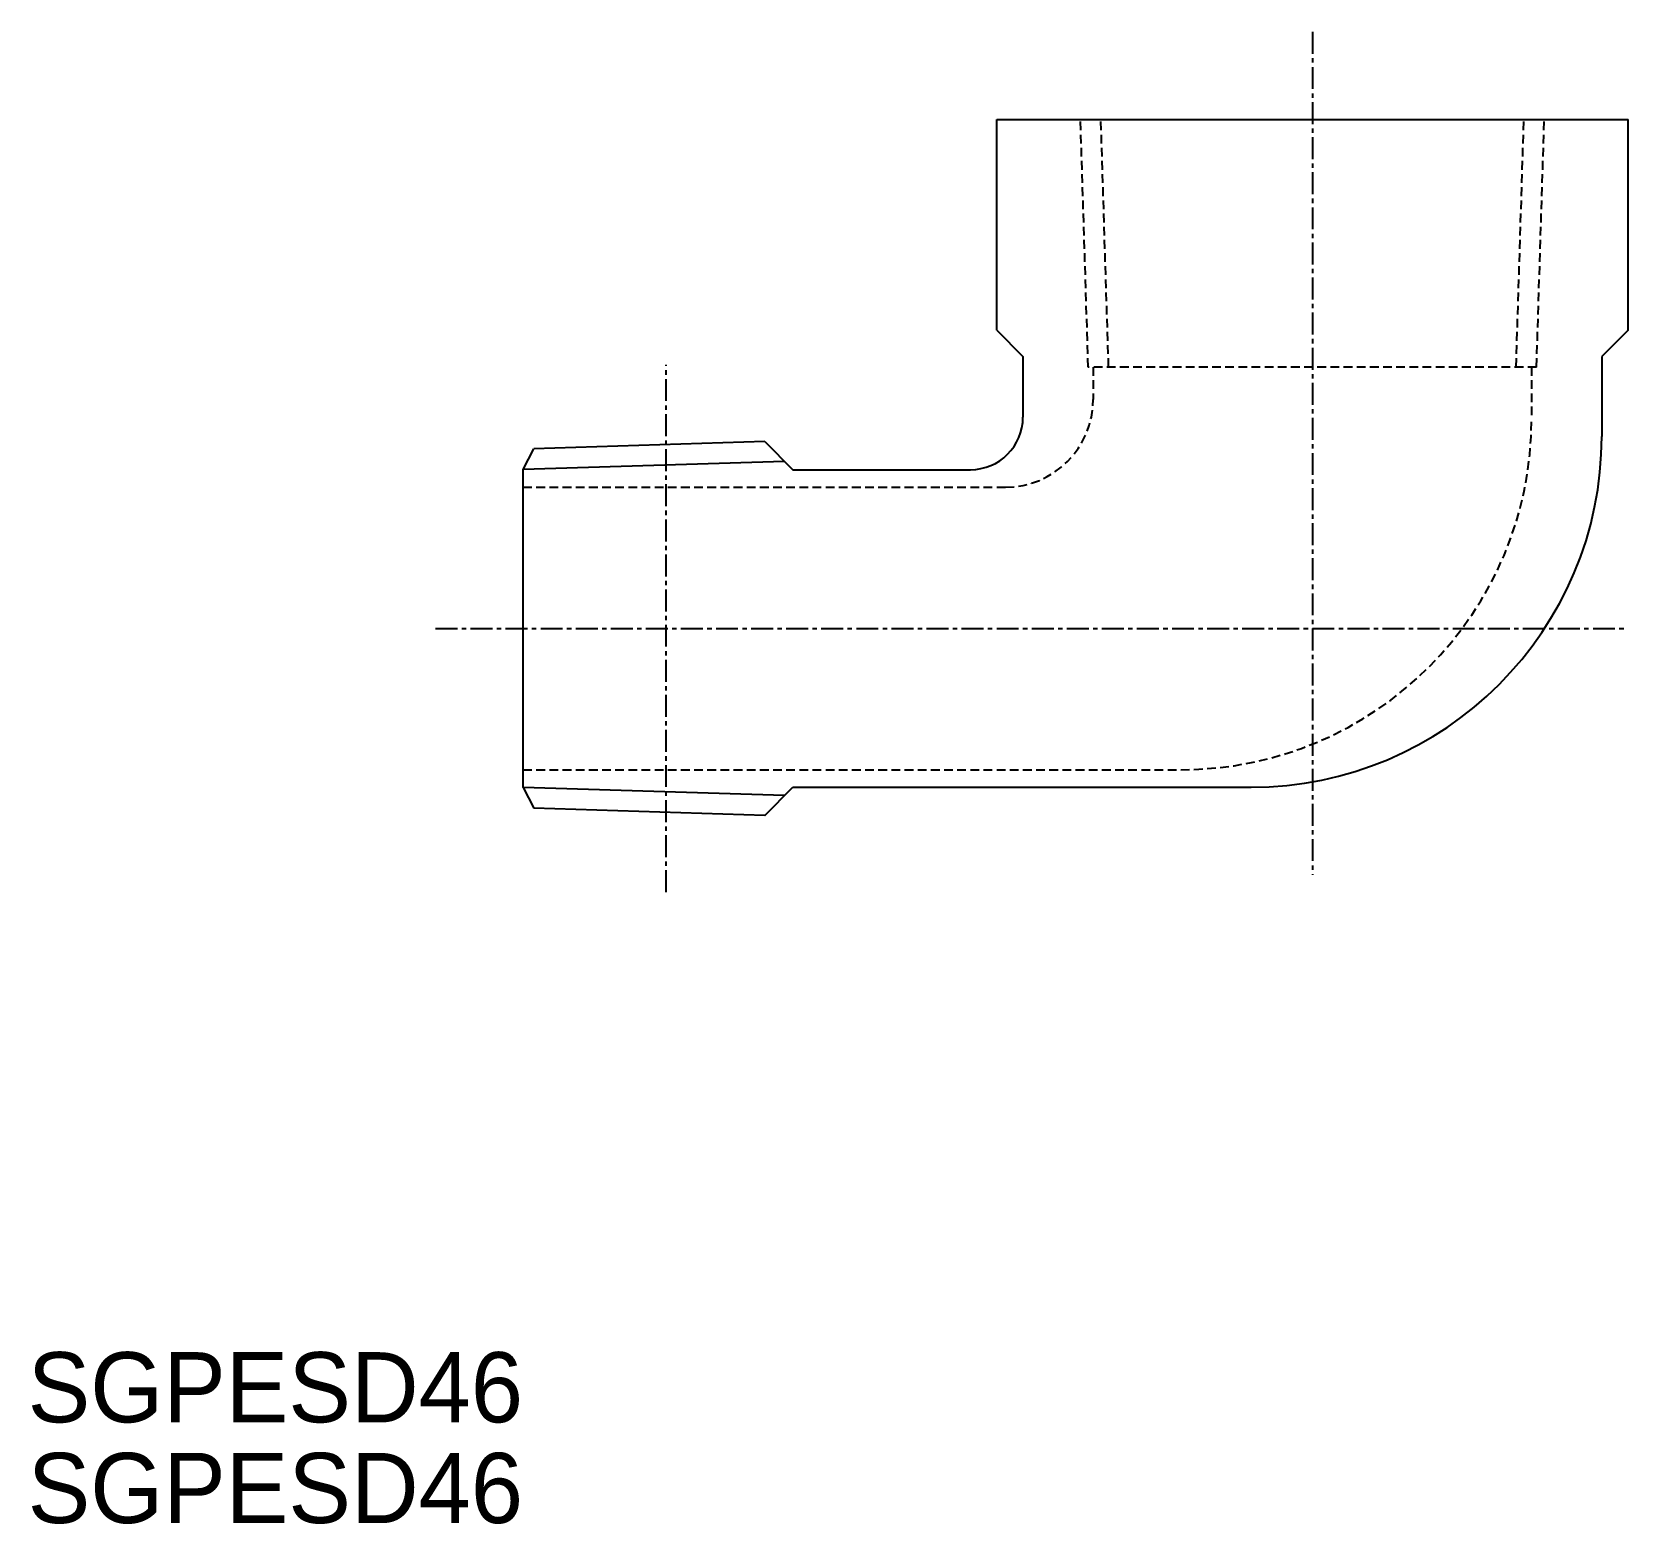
# Model space of a CAD drawing. Extents: x 17.3 to 108.3, y 64.1 to 149.1.
import ezdxf

# ---------------------------------------------------------------- set-up
doc = ezdxf.new("R2010")
doc.units = 0
doc.linetypes.add('CENTER', pattern=[2, 1.25, -0.25, 0.25, -0.25])
doc.linetypes.add('DASHED', pattern=[0.75, 0.5, -0.25])
doc.layers.get('0').update_dxf_attribs({"linetype": 'CONTINUOUS'})
doc.layers.add('CENTER', color=1, linetype='CENTER')

msp = doc.modelspace()

# ---------------------------------------------------------------- linework, layer by layer
at = {"color": 7, "linetype": 'CONTINUOUS'}
for p, q in [((72.303, 144.122), (108.303, 144.122)), ((72.303, 132.122), (72.303, 144.122)), ((108.303, 132.122), (108.303, 144.122)), ((72.303, 132.122), (73.803, 130.622)), ((108.303, 132.122), (106.803, 130.622)), ((73.803, 130.622), (73.803, 127.172)), ((106.803, 130.622), (106.803, 126.072)), ((59.078, 125.775), (45.918, 125.364)), ((59.078, 125.775), (60.681, 124.172)), ((45.303, 124.183), (45.918, 125.364)), ((45.303, 106.062), (45.303, 124.183)), ((60.681, 124.172), (70.803, 124.172)), ((45.303, 106.062), (45.918, 104.88)), ((59.078, 104.469), (60.681, 106.072)), ((60.681, 106.072), (86.803, 106.072)), ((59.078, 104.469), (45.918, 104.88))]:
    msp.add_line(p, q, dxfattribs=at)
at = {"color": 3, "linetype": 'DASHED'}
for p, q in [((77.523, 130.022), (77.082, 144.122)), ((78.685, 130.022), (78.244, 144.122)), ((101.921, 130.022), (102.361, 144.122)), ((103.083, 130.022), (103.523, 144.122)), ((103.083, 130.022), (77.523, 130.022)), ((77.803, 130.022), (77.803, 128.172)), ((102.803, 130.022), (102.803, 127.072)), ((45.303, 123.172), (72.803, 123.172)), ((45.303, 107.072), (82.803, 107.072))]:
    msp.add_line(p, q, dxfattribs=at)
at = {"color": 3, "linetype": 'CONTINUOUS'}
for p, q in [((60.205, 124.648), (45.303, 124.183)), ((60.205, 105.596), (45.303, 106.062))]:
    msp.add_line(p, q, dxfattribs=at)
at = {"color": 3, "linetype": 'DASHED'}
for centre, radius, end in [((72.803, 128.172), 5, 0), ((82.803, 127.072), 20, 360)]:
    msp.add_arc(centre, radius, 270, end, dxfattribs=at)
at = {"color": 7, "linetype": 'CONTINUOUS'}
for centre, radius in [((70.803, 127.172), 3), ((86.803, 126.072), 20)]:
    msp.add_arc(centre, radius, 270, 0, dxfattribs=at)
at = {"layer": 'CENTER', "color": 1, "linetype": 'CENTER'}
for p, q in [((90.303, 149.122), (90.303, 101.072)), ((53.463, 100.088), (53.463, 130.156)), ((40.303, 115.122), (108.303, 115.122))]:
    msp.add_line(p, q, dxfattribs=at)

# ---------------------------------------------------------------- texts
at = {"color": 7, "linetype": 'CONTINUOUS'}
for p in [(17.052, 69.876), (17.052, 64.135)]:
    msp.add_text('SGPESD46', height=4, dxfattribs=at).set_placement(p)

doc.saveas('drawing.dxf')
